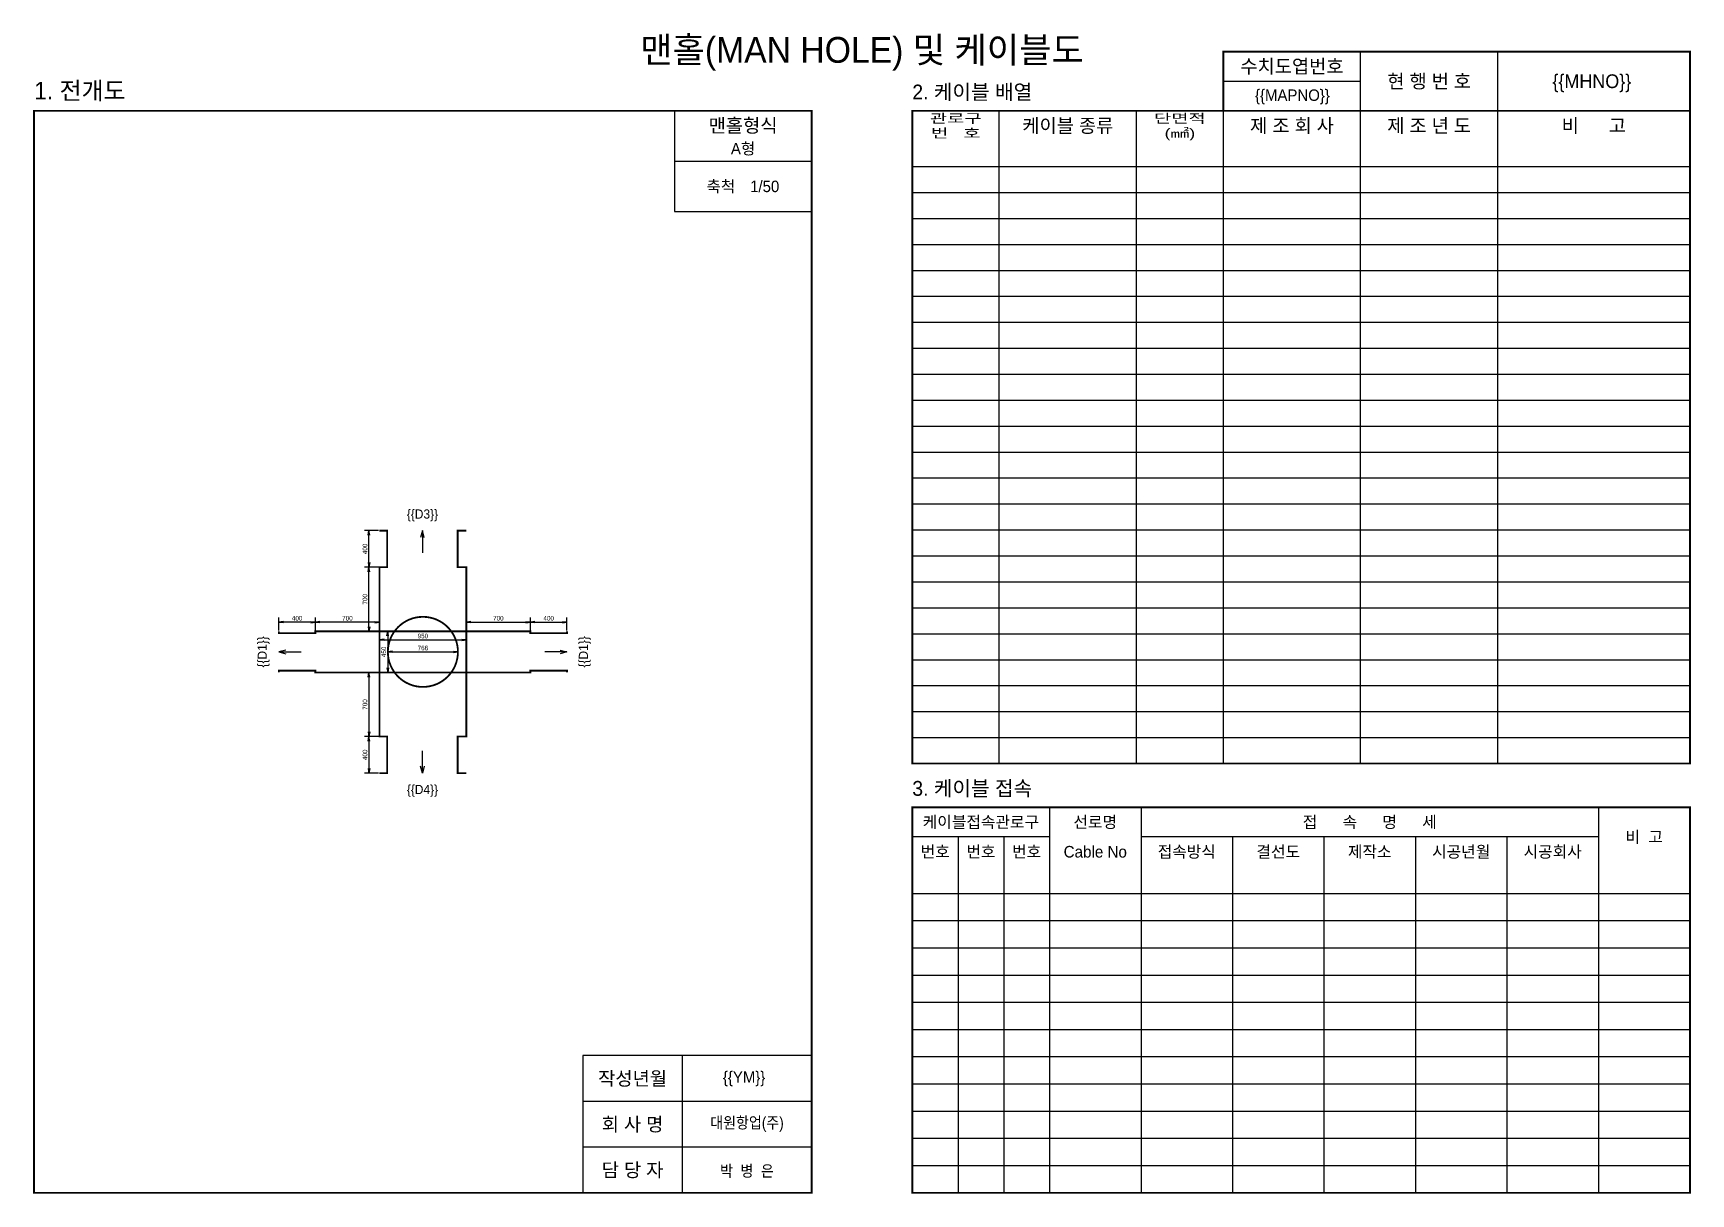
# Model space of a CAD drawing. Extents: x 135919 to 154040, y -156401 to -143717.
import ezdxf
from ezdxf.enums import TextEntityAlignment as Align

# ---------------------------------------------------------------- set-up
doc = ezdxf.new("R2010")
doc.units = 0
doc.header["$LTSCALE"] = 300
doc.linetypes.add('DASHED2', pattern=[0.375, 0.25, -0.125])
for name, color, linetype in [('arrow', 5, 'Continuous'), ('Attr', 7, 'Continuous'), ('con', 7, 'Continuous'), ('Dim', 5, 'Continuous'), ('FORM', 5, 'Continuous'), ('Form_Text', 7, 'Continuous'), ('mh', 7, 'Continuous')]:
    doc.layers.add(name, color=color, linetype=linetype)
doc.styles.add('Attr', font='')
doc.styles.add('DIM', font='')
doc.styles.add('Form_Text', font='')
doc.styles.get('Attr').set_extended_font_data('굴림')
doc.styles.get('DIM').set_extended_font_data('굴림')
doc.styles.get('Form_Text').set_extended_font_data('돋움')
doc.dimstyles.new('hjmh', dxfattribs={"dimscale": 0, "dimtxt": 50, "dimasz": 50, "dimexe": 50, "dimexo": 10, "dimgap": 17, "dimtad": 1, "dimdec": 0, "dimtxsty": 'DIM', "dimblk": 'OPEN', "dimcen": 2.5, "dimclrd": 5, "dimclre": 5, "dimclrt": 5, "dimazin": 3, "dimtfac": 10, "dimtdec": 0, "dimtmove": 2, "dimatfit": 3, "dimldrblk": 'OPEN'})

# ---------------------------------------------------------------- blocks, each defined once
blk = doc.blocks.new('_Open')
at = {"color": 0, "linetype": 'ByBlock', "lineweight": -2}
for p, q in [((-1, 0.17), (0, 0)), ((-1, -0.17), (0, 0)), ((0, 0), (-1, 0))]:
    blk.add_line(p, q, dxfattribs=at)
blk = doc.blocks.new('*D2')
at = {"layer": 'Defpoints', "color": 0, "transparency": 16777216}
for p in [(139705, -150253), (139705, -150703), (139795, -150703)]:
    blk.add_point(p, dxfattribs=at)
at = {"layer": 'Dim', "color": 5, "lineweight": -2, "transparency": 16777216}
for p, q in [((139715, -150253), (139845, -150253)), ((139795, -150303), (139795, -150653)), ((139715, -150703), (139845, -150703))]:
    blk.add_line(p, q, dxfattribs=at)
at = {"layer": 'Dim', "color": 5, "lineweight": -2, "transparency": 16777216, "xscale": 50, "yscale": 50, "zscale": 50}
for p, rotation in [((139795, -150253), 90), ((139795, -150703), 270)]:
    blk.add_blockref('_Open', p, dxfattribs=dict(at, rotation=rotation))
at = {"layer": 'Dim', "color": 5, "transparency": 16777216, "insert": (139752, -150478), "char_height": 50, "attachment_point": 5, "rotation": 90, "style": 'DIM'}
blk.add_mtext('\\A1;450', dxfattribs=at)
blk = doc.blocks.new('*D3')
at = {"layer": 'Defpoints', "color": 0, "transparency": 16777216}
for p in [(139705, -150253), (140655, -150263), (140655, -150347)]:
    blk.add_point(p, dxfattribs=at)
at = {"layer": 'Dim', "color": 5, "lineweight": -2, "transparency": 16777216}
for p, q in [((139705, -150263), (139705, -150397)), ((139755, -150347), (140605, -150347)), ((140655, -150273), (140655, -150397))]:
    blk.add_line(p, q, dxfattribs=at)
at = {"layer": 'Dim', "color": 5, "lineweight": -2, "transparency": 16777216, "xscale": 50, "yscale": 50, "zscale": 50, "rotation": 180}
blk.add_blockref('_Open', (139705, -150347), dxfattribs=at)
at = {"layer": 'Dim', "color": 5, "lineweight": -2, "transparency": 16777216, "xscale": 50, "yscale": 50, "zscale": 50}
blk.add_blockref('_Open', (140655, -150347), dxfattribs=at)
at = {"layer": 'Dim', "color": 5, "transparency": 16777216, "insert": (140180, -150305), "char_height": 50, "attachment_point": 5, "style": 'DIM'}
blk.add_mtext('\\A1;950', dxfattribs=at)
blk = doc.blocks.new('arrow')
at = {"layer": 'Dim', "color": 0}
blk.add_line((-150, 0), (-487, 0), dxfattribs=at)
at = {"layer": 'Dim', "color": 0, "linetype": 'ByBlock'}
for p, q in [((-150, 40), (0, 0)), ((0, 0), (-150, -40)), ((0, 0), (-150, 0))]:
    blk.add_line(p, q, dxfattribs=at)
blk = doc.blocks.new('*D4')
at = {"layer": 'Defpoints', "color": 0, "transparency": 16777216}
for p in [(139797, -150478), (140563, -150478), (140563, -150478)]:
    blk.add_point(p, dxfattribs=at)
at = {"layer": 'mh', "color": 5, "lineweight": -2, "transparency": 16777216}
for p, q in [((139797, -150468), (139797, -150428)), ((139847, -150478), (140513, -150478)), ((140563, -150468), (140563, -150428))]:
    blk.add_line(p, q, dxfattribs=at)
at = {"layer": 'mh', "color": 5, "lineweight": -2, "transparency": 16777216, "xscale": 50, "yscale": 50, "zscale": 50, "rotation": 180}
blk.add_blockref('_Open', (139797, -150478), dxfattribs=at)
at = {"layer": 'mh', "color": 5, "lineweight": -2, "transparency": 16777216, "xscale": 50, "yscale": 50, "zscale": 50}
blk.add_blockref('_Open', (140563, -150478), dxfattribs=at)
at = {"layer": 'mh', "color": 5, "transparency": 16777216, "insert": (140180, -150436), "char_height": 50, "attachment_point": 5, "style": 'DIM'}
blk.add_mtext('\\A1;766', dxfattribs=at)
blk = doc.blocks.new('*D5')
at = {"layer": 'Defpoints', "color": 0, "transparency": 16777216}
for p in [(139590, -149553), (139705, -149553), (139705, -150253)]:
    blk.add_point(p, dxfattribs=at)
at = {"layer": 'Dim', "color": 5, "lineweight": -2, "transparency": 16777216}
for p, q in [((139695, -149553), (139540, -149553)), ((139590, -150203), (139590, -149603)), ((139695, -150253), (139540, -150253))]:
    blk.add_line(p, q, dxfattribs=at)
at = {"layer": 'Dim', "color": 5, "lineweight": -2, "transparency": 16777216, "xscale": 50, "yscale": 50, "zscale": 50}
for p, rotation in [((139590, -149553), 90), ((139590, -150253), 270)]:
    blk.add_blockref('_Open', p, dxfattribs=dict(at, rotation=rotation))
at = {"layer": 'Dim', "color": 5, "transparency": 16777216, "insert": (139547, -149903), "char_height": 50, "attachment_point": 5, "rotation": 90, "style": 'DIM'}
blk.add_mtext('\\A1;700', dxfattribs=at)
blk = doc.blocks.new('*D6')
at = {"layer": 'Defpoints', "color": 0, "transparency": 16777216}
for p in [(139590, -149153), (139705, -149153), (139705, -149553)]:
    blk.add_point(p, dxfattribs=at)
at = {"layer": 'Dim', "color": 5, "lineweight": -2, "transparency": 16777216}
for p, q in [((139695, -149153), (139540, -149153)), ((139590, -149503), (139590, -149203)), ((139695, -149553), (139540, -149553))]:
    blk.add_line(p, q, dxfattribs=at)
at = {"layer": 'Dim', "color": 5, "lineweight": -2, "transparency": 16777216, "xscale": 50, "yscale": 50, "zscale": 50}
for p, rotation in [((139590, -149153), 90), ((139590, -149553), 270)]:
    blk.add_blockref('_Open', p, dxfattribs=dict(at, rotation=rotation))
at = {"layer": 'Dim', "color": 5, "transparency": 16777216, "insert": (139547, -149353), "char_height": 50, "attachment_point": 5, "rotation": 90, "style": 'DIM'}
blk.add_mtext('\\A1;400', dxfattribs=at)
blk = doc.blocks.new('*D7')
at = {"layer": 'Defpoints', "color": 0, "transparency": 16777216}
for p in [(139005, -150154), (139005, -150253), (139705, -150253)]:
    blk.add_point(p, dxfattribs=at)
at = {"layer": 'Dim', "color": 5, "lineweight": -2, "transparency": 16777216}
for p, q in [((139005, -150243), (139005, -150104)), ((139655, -150154), (139055, -150154)), ((139705, -150243), (139705, -150104))]:
    blk.add_line(p, q, dxfattribs=at)
at = {"layer": 'Dim', "color": 5, "lineweight": -2, "transparency": 16777216, "xscale": 50, "yscale": 50, "zscale": 50, "rotation": 180}
blk.add_blockref('_Open', (139005, -150154), dxfattribs=at)
at = {"layer": 'Dim', "color": 5, "lineweight": -2, "transparency": 16777216, "xscale": 50, "yscale": 50, "zscale": 50}
blk.add_blockref('_Open', (139705, -150154), dxfattribs=at)
at = {"layer": 'Dim', "color": 5, "transparency": 16777216, "insert": (139355, -150111), "char_height": 50, "attachment_point": 5, "style": 'DIM'}
blk.add_mtext('\\A1;700', dxfattribs=at)
blk = doc.blocks.new('*D8')
at = {"layer": 'Defpoints', "color": 0, "transparency": 16777216}
for p in [(138605, -150154), (138605, -150253), (139005, -150253)]:
    blk.add_point(p, dxfattribs=at)
at = {"layer": 'Dim', "color": 5, "lineweight": -2, "transparency": 16777216}
for p, q in [((138605, -150243), (138605, -150104)), ((138955, -150154), (138655, -150154)), ((139005, -150243), (139005, -150104))]:
    blk.add_line(p, q, dxfattribs=at)
at = {"layer": 'Dim', "color": 5, "lineweight": -2, "transparency": 16777216, "xscale": 50, "yscale": 50, "zscale": 50, "rotation": 180}
blk.add_blockref('_Open', (138605, -150154), dxfattribs=at)
at = {"layer": 'Dim', "color": 5, "lineweight": -2, "transparency": 16777216, "xscale": 50, "yscale": 50, "zscale": 50}
blk.add_blockref('_Open', (139005, -150154), dxfattribs=at)
at = {"layer": 'Dim', "color": 5, "transparency": 16777216, "insert": (138805, -150111), "char_height": 50, "attachment_point": 5, "style": 'DIM'}
blk.add_mtext('\\A1;400', dxfattribs=at)
blk = doc.blocks.new('*D9')
at = {"layer": 'Defpoints', "color": 0, "transparency": 16777216}
for p in [(139705, -150703), (139590, -151403), (139705, -151403)]:
    blk.add_point(p, dxfattribs=at)
at = {"layer": 'Dim', "color": 5, "lineweight": -2, "transparency": 16777216}
for p, q in [((139695, -150703), (139540, -150703)), ((139590, -150753), (139590, -151353)), ((139695, -151403), (139540, -151403))]:
    blk.add_line(p, q, dxfattribs=at)
at = {"layer": 'Dim', "color": 5, "lineweight": -2, "transparency": 16777216, "xscale": 50, "yscale": 50, "zscale": 50}
for p, rotation in [((139590, -150703), 90), ((139590, -151403), 270)]:
    blk.add_blockref('_Open', p, dxfattribs=dict(at, rotation=rotation))
at = {"layer": 'Dim', "color": 5, "transparency": 16777216, "insert": (139547, -151053), "char_height": 50, "attachment_point": 5, "rotation": 90, "style": 'DIM'}
blk.add_mtext('\\A1;700', dxfattribs=at)
blk = doc.blocks.new('*D10')
at = {"layer": 'Defpoints', "color": 0, "transparency": 16777216}
for p in [(139705, -151403), (139590, -151803), (139705, -151803)]:
    blk.add_point(p, dxfattribs=at)
at = {"layer": 'Dim', "color": 5, "lineweight": -2, "transparency": 16777216}
for p, q in [((139695, -151403), (139540, -151403)), ((139590, -151453), (139590, -151753)), ((139695, -151803), (139540, -151803))]:
    blk.add_line(p, q, dxfattribs=at)
at = {"layer": 'Dim', "color": 5, "lineweight": -2, "transparency": 16777216, "xscale": 50, "yscale": 50, "zscale": 50}
for p, rotation in [((139590, -151403), 90), ((139590, -151803), 270)]:
    blk.add_blockref('_Open', p, dxfattribs=dict(at, rotation=rotation))
at = {"layer": 'Dim', "color": 5, "transparency": 16777216, "insert": (139547, -151603), "char_height": 50, "attachment_point": 5, "rotation": 90, "style": 'DIM'}
blk.add_mtext('\\A1;400', dxfattribs=at)
blk = doc.blocks.new('*D11')
at = {"layer": 'Defpoints', "color": 0, "transparency": 16777216}
for p in [(141355, -150154), (140655, -150253), (141355, -150253)]:
    blk.add_point(p, dxfattribs=at)
at = {"layer": 'Dim', "color": 5, "lineweight": -2, "transparency": 16777216}
for p, q in [((140655, -150243), (140655, -150104)), ((140705, -150154), (141305, -150154)), ((141355, -150243), (141355, -150104))]:
    blk.add_line(p, q, dxfattribs=at)
at = {"layer": 'Dim', "color": 5, "lineweight": -2, "transparency": 16777216, "xscale": 50, "yscale": 50, "zscale": 50, "rotation": 180}
blk.add_blockref('_Open', (140655, -150154), dxfattribs=at)
at = {"layer": 'Dim', "color": 5, "lineweight": -2, "transparency": 16777216, "xscale": 50, "yscale": 50, "zscale": 50}
blk.add_blockref('_Open', (141355, -150154), dxfattribs=at)
at = {"layer": 'Dim', "color": 5, "transparency": 16777216, "insert": (141005, -150111), "char_height": 50, "attachment_point": 5, "style": 'DIM'}
blk.add_mtext('\\A1;700', dxfattribs=at)
blk = doc.blocks.new('*D12')
at = {"layer": 'Defpoints', "color": 0, "transparency": 16777216}
for p in [(141755, -150154), (141355, -150253), (141755, -150253)]:
    blk.add_point(p, dxfattribs=at)
at = {"layer": 'Dim', "color": 5, "lineweight": -2, "transparency": 16777216}
for p, q in [((141355, -150243), (141355, -150104)), ((141405, -150154), (141705, -150154)), ((141755, -150243), (141755, -150104))]:
    blk.add_line(p, q, dxfattribs=at)
at = {"layer": 'Dim', "color": 5, "lineweight": -2, "transparency": 16777216, "xscale": 50, "yscale": 50, "zscale": 50, "rotation": 180}
blk.add_blockref('_Open', (141355, -150154), dxfattribs=at)
at = {"layer": 'Dim', "color": 5, "lineweight": -2, "transparency": 16777216, "xscale": 50, "yscale": 50, "zscale": 50}
blk.add_blockref('_Open', (141755, -150154), dxfattribs=at)
at = {"layer": 'Dim', "color": 5, "transparency": 16777216, "insert": (141555, -150111), "char_height": 50, "attachment_point": 5, "style": 'DIM'}
blk.add_mtext('\\A1;400', dxfattribs=at)

msp = doc.modelspace()

# ---------------------------------------------------------------- linework, layer by layer
at = {"layer": 'con', "lineweight": 0, "const_width": 20}
for points in [[(139704.9, -149153.2), (139789.9, -149153.2), (139789.9, -149553.2), (139704.9, -149553.2), (139704.9, -150253.2)], [(140654.9, -150253.2), (140654.9, -149553.2), (140559.9, -149553.2), (140559.9, -149153.2), (140654.9, -149153.2)], [(139704.9, -150253.2), (139004.9, -150253.2), (139004.9, -150273.2), (138604.9, -150273.2), (138604.9, -150253.2)], [(140654.9, -150253.2), (141354.9, -150253.2), (141354.9, -150273.2), (141754.9, -150273.2), (141754.9, -150253.2)], [(139704.9, -150703.2), (139004.9, -150703.2), (139004.9, -150683.2), (138604.9, -150683.2), (138604.9, -150703.2)], [(139704.9, -151803.2), (139789.9, -151803.2), (139789.9, -151403.2), (139704.9, -151403.2), (139704.9, -150703.2)], [(140654.9, -150703.2), (140654.9, -151403.2), (140559.9, -151403.2), (140559.9, -151803.2), (140654.9, -151803.2)], [(140654.9, -150703.2), (141354.9, -150703.2), (141354.9, -150683.2), (141754.9, -150683.2), (141754.9, -150703.2)]]:
    msp.add_lwpolyline(points, dxfattribs=at)
msp.add_lwpolyline([(139704.9, -150703.2), (140654.9, -150703.2), (140654.9, -150253.2), (139704.9, -150253.2)], close=True, dxfattribs=at)
at = {"layer": 'FORM', "linetype": 'Continuous'}
for points, const_width in [([(148929.9, -144566.2), (148929.9, -143917.9), (150429.9, -143917.9), (154029.9, -143917.9), (154029.9, -144566.2)], 20.8), ([(135929.9, -144566.2), (144429.9, -144566.2), (144429.9, -156390.2), (135929.9, -156390.2), (135929.9, -144566.2)], 20.8), ([(154029.9, -151697.7), (145529.9, -151697.7), (145529.9, -144566.2), (154029.9, -144566.2), (154029.9, -151697.7)], 20.8), ([(145529.9, -144890.4), (154029.9, -144890.4)], 0.0833), ([(145529.9, -156390.2), (154029.9, -156390.2), (154029.9, -152176.1), (145529.9, -152176.1), (145529.9, -156390.2)], 20.8), ([(154029.9, -152824.4), (145529.9, -152824.4)], 0.0833)]:
    msp.add_lwpolyline(points, dxfattribs=dict(at, const_width=const_width))
for points in [[(150429.9, -151697.7), (150429.9, -143917.9)], [(151929.9, -151697.7), (151929.9, -143917.9)], [(148929.9, -144242.1), (150429.9, -144242.1)], [(142929.9, -144566.2), (142929.9, -145116.2), (142929.9, -145666.2), (144429.9, -145666.2)], [(146479.9, -151697.7), (146479.9, -144566.2)], [(147979.9, -151697.7), (147979.9, -144566.2)], [(148929.9, -151697.7), (148929.9, -144566.2)], [(142929.9, -145116.2), (144429.9, -145116.2)], [(145529.9, -145174.2), (154029.9, -145174.2)], [(145529.9, -145457.9), (154029.9, -145457.9)], [(145529.9, -145741.5), (154029.9, -145741.5)], [(145529.9, -146025.2), (154029.9, -146025.2)], [(145529.9, -146308.8), (154029.9, -146308.8)], [(145529.9, -146592.5), (154029.9, -146592.5)], [(145529.9, -146876.1), (154029.9, -146876.1)], [(145529.9, -147159.7), (154029.9, -147159.7)], [(145529.9, -147443.4), (154029.9, -147443.4)], [(145529.9, -147727), (154029.9, -147727)], [(145529.9, -148010.7), (154029.9, -148010.7)], [(145529.9, -148294.3), (154029.9, -148294.3)], [(145529.9, -148578), (154029.9, -148578)], [(145529.9, -148861.6), (154029.9, -148861.6)], [(145529.9, -149145.3), (154029.9, -149145.3)], [(145529.9, -149428.9), (154029.9, -149428.9)], [(145529.9, -149712.6), (154029.9, -149712.6)], [(145529.9, -149996.2), (154029.9, -149996.2)], [(145529.9, -150279.8), (154029.9, -150279.8)], [(145529.9, -150563.5), (154029.9, -150563.5)], [(145529.9, -150847.1), (154029.9, -150847.1)], [(145529.9, -151130.8), (154029.9, -151130.8)], [(145529.9, -151414.4), (154029.9, -151414.4)], [(147029.9, -152176.1), (147029.9, -156390.2)], [(148029.9, -152176.1), (148029.9, -156390.2)], [(153029.9, -152176.1), (153029.9, -156390.2)], [(147029.9, -152500.2), (145529.9, -152500.2)], [(146029.9, -152500.2), (146029.9, -156390.2)], [(146529.9, -152500.2), (146529.9, -156390.2)], [(153029.9, -152500.2), (148029.9, -152500.2)], [(149029.9, -152500.2), (149029.9, -156390.2)], [(150029.9, -152500.2), (150029.9, -156390.2)], [(151029.9, -152500.2), (151029.9, -156390.2)], [(152029.9, -152500.2), (152029.9, -156390.2)], [(154029.9, -153121.7), (145529.9, -153121.7)], [(154029.9, -153418.9), (145529.9, -153418.9)], [(154029.9, -153716.1), (145529.9, -153716.1)], [(154029.9, -154013.2), (145529.9, -154013.2)], [(154029.9, -154310.4), (145529.9, -154310.4)], [(154029.9, -154607.6), (145529.9, -154607.6)], [(144429.9, -154890.2), (141929.9, -154890.2), (141929.9, -156390.2)], [(154029.9, -154904.7), (145529.9, -154904.7)], [(154029.9, -155201.9), (145529.9, -155201.9)], [(144429.9, -155390.2), (141929.9, -155390.2)], [(154029.9, -155499.1), (145529.9, -155499.1)], [(154029.9, -155796.2), (145529.9, -155796.2)], [(144429.9, -155890.2), (141929.9, -155890.2)], [(154029.9, -156093.4), (145529.9, -156093.4)]]:
    msp.add_lwpolyline(points, dxfattribs=at)
at = {"layer": 'FORM'}
msp.add_lwpolyline([(143014.1, -154890.2), (143014.1, -156390.2)], dxfattribs=at)
at = {"layer": 'mh', "linetype": 'DASHED2', "lineweight": 0, "const_width": 19.7}
msp.add_lwpolyline([(140562.9, -150478.2, 1), (139796.9, -150478.2, 1), (140562.9, -150478.2, 1)], format="xyb", dxfattribs=at)

# ---------------------------------------------------------------- block references
at = {"layer": 'arrow', "yscale": 0.5, "zscale": 0.5, "rotation": 270}
for p, xscale in [((140174.9, -149153.2), -0.5), ((140174.9, -151803.2), 0.5)]:
    msp.add_blockref('arrow', p, dxfattribs=dict(at, xscale=xscale))
at = {"layer": 'arrow', "yscale": 0.5, "zscale": 0.5}
for p, xscale in [((138604.9, -150478.2), -0.5), ((141754.9, -150478.2), 0.5)]:
    msp.add_blockref('arrow', p, dxfattribs=dict(at, xscale=xscale))

# ---------------------------------------------------------------- texts
at = {"layer": 'Attr'}
for s, height, style, p in [('{{MHNO}}', 150, 'Attr', (152957.9, -144242.1)), ('{{MAPNO}}', 125, 'Attr', (149685.1, -144394.3)), ('A형', 125, 'Attr', (143679.9, -144978.7)), ('1/50', 125, 'Attr', (143916.4, -145391.2)), ('{{D3}}', 100, 'DIM', (140174.9, -148971.7)), ('{{D4}}', 100, 'DIM', (140174.9, -151982)), ('{{YM}}', 125, 'Attr', (143691.1, -155125))]:
    msp.add_text(s, height=height, dxfattribs=dict(at, style=style)).set_placement(p, align=Align.MIDDLE_CENTER)
at = {"layer": 'Attr', "style": 'DIM'}
for p in [(138423.3, -150478.2), (141934.2, -150478.2)]:
    msp.add_text('{{D1}}', height=100, rotation=90, dxfattribs=at).set_placement(p, align=Align.MIDDLE_CENTER)
at = {"layer": 'Attr', "style": 'Attr', "width": 0.9}
for s, p in [('대원항업(주)', (143722.3, -155623)), ('박  병  은', (143722.3, -156150))]:
    msp.add_text(s, height=125, dxfattribs=at).set_placement(p, align=Align.MIDDLE_CENTER)
at = {"layer": 'Form_Text', "style": 'Form_Text'}
for s, height, p in [('맨홀(MAN HOLE) 및 케이블도', 281.637, (144979.9, -143899.6)), ('수치도엽번호', 150, (149679.9, -144080)), ('현 행 번 호', 150, (151179.9, -144242.1)), ('맨홀형식', 150, (143679.9, -144725.9)), ('케이블 종류', 150, (147229.9, -144728.3)), ('제 조 회 사', 150, (149679.9, -144728.3)), ('제 조 년 도', 150, (151179.9, -144728.3)), ('비      고', 150, (152979.9, -144728.3)), ('축척', 125, (143436.5, -145391.2)), ('작성년월', 150, (142472, -155140.2)), ('회 사 명', 150, (142472, -155640.2)), ('담 당 자', 150, (142472, -156140.2))]:
    msp.add_text(s, height=height, dxfattribs=at).set_placement(p, align=Align.MIDDLE_CENTER)
for s, height, p in [('1. 전개도', 191.67, (135929.9, -144441.2)), ('2. 케이블 배열', 161.94, (145529.9, -144441.2)), ('3. 케이블 접속', 161.94, (145529.9, -152051.1))]:
    msp.add_text(s, height=height, dxfattribs=at).set_placement(p)
at = {"layer": 'Form_Text', "style": 'Form_Text', "width": 1.5}
for s, p in [('관로구', (146004.9, -144647.3)), ('단면적', (148454.9, -144647.3)), ('번   호', (146004.9, -144809.4)), ('(㎟)', (148454.9, -144809.4))]:
    msp.add_text(s, height=100, dxfattribs=at).set_placement(p, align=Align.MIDDLE_CENTER)
at = {"layer": 'Form_Text', "linetype": 'Continuous', "style": 'Attr'}
for s, height, p in [('케이블접속관로구', 126.74, (146279.9, -152338.2)), ('선로명', 126.74, (147529.9, -152338.2)), ('접      속      명      세', 126.736, (150529.9, -152338.2)), ('비  고', 126.74, (153529.9, -152500.2)), ('번호', 126.74, (145779.9, -152662.3)), ('번호', 126.74, (146279.9, -152662.3)), ('번호', 126.74, (146779.9, -152662.3)), ('Cable No', 126.74, (147529.9, -152662.3)), ('접속방식', 126.74, (148529.9, -152662.3)), ('결선도', 126.74, (149529.9, -152662.3)), ('제작소', 126.74, (150529.9, -152662.3)), ('시공년월', 126.74, (151529.9, -152662.3)), ('시공회사', 126.74, (152529.9, -152662.3))]:
    msp.add_text(s, height=height, dxfattribs=at).set_placement(p, align=Align.MIDDLE_CENTER)

# ---------------------------------------------------------------- dimensions: what is measured, and where the dimension line sits
at = {"layer": 'Dim'}
for p1, p2, distance, picture, middle in [((139704.9, -149553.2), (139704.9, -149153.2), 114.8, '*D6', (139547.4, -149353.2)), ((139704.9, -150253.2), (139704.9, -149553.2), 114.8, '*D5', (139547.4, -149903.2)), ((139004.9, -150253.2), (138604.9, -150253.2), -99.2, '*D8', (138804.9, -150111.3)), ((139704.9, -150253.2), (139004.9, -150253.2), -99.2, '*D7', (139354.9, -150111.3)), ((140654.9, -150253.2), (141354.9, -150253.2), 99.2, '*D11', (141004.9, -150111.3)), ((141354.9, -150253.2), (141754.9, -150253.2), 99.2, '*D12', (141554.9, -150111.3)), ((139704.9, -150703.2), (139704.9, -151403.2), -114.8, '*D9', (139547.4, -151053.2)), ((139704.9, -151403.2), (139704.9, -151803.2), -114.8, '*D10', (139547.4, -151603.2))]:
    dim = msp.add_aligned_dim(p1=p1, p2=p2, distance=distance, dimstyle='hjmh', override={"dimscale": 1}, dxfattribs=at)
    dim.commit()
    dim.dimension.update_dxf_attribs({"geometry": picture, "text_midpoint": middle})
dim = msp.add_linear_dim(base=(139794.8, -150703.2), p1=(139704.9, -150253.2), p2=(139704.9, -150703.2), angle=90, dimstyle='hjmh', override={"dimscale": 1}, dxfattribs=at)
dim.commit()
dim.dimension.update_dxf_attribs({"geometry": '*D2', "text_midpoint": (139752.1, -150478.2)})
dim = msp.add_linear_dim(base=(140654.9, -150347.4), p1=(139704.9, -150253.2), p2=(140654.9, -150263.3), dimstyle='hjmh', override={"dimscale": 1}, dxfattribs=at)
dim.commit()
dim.dimension.update_dxf_attribs({"geometry": '*D3', "text_midpoint": (140179.9, -150304.8)})
at = {"layer": 'mh', "color": 1}
dim = msp.add_aligned_dim(p1=(139796.9, -150478.2), p2=(140562.9, -150478.2), distance=0, dimstyle='hjmh', override={"dimscale": 1}, dxfattribs=at)
dim.commit()
dim.dimension.update_dxf_attribs({"geometry": '*D4', "text_midpoint": (140179.9, -150435.6)})

doc.saveas('drawing.dxf')
